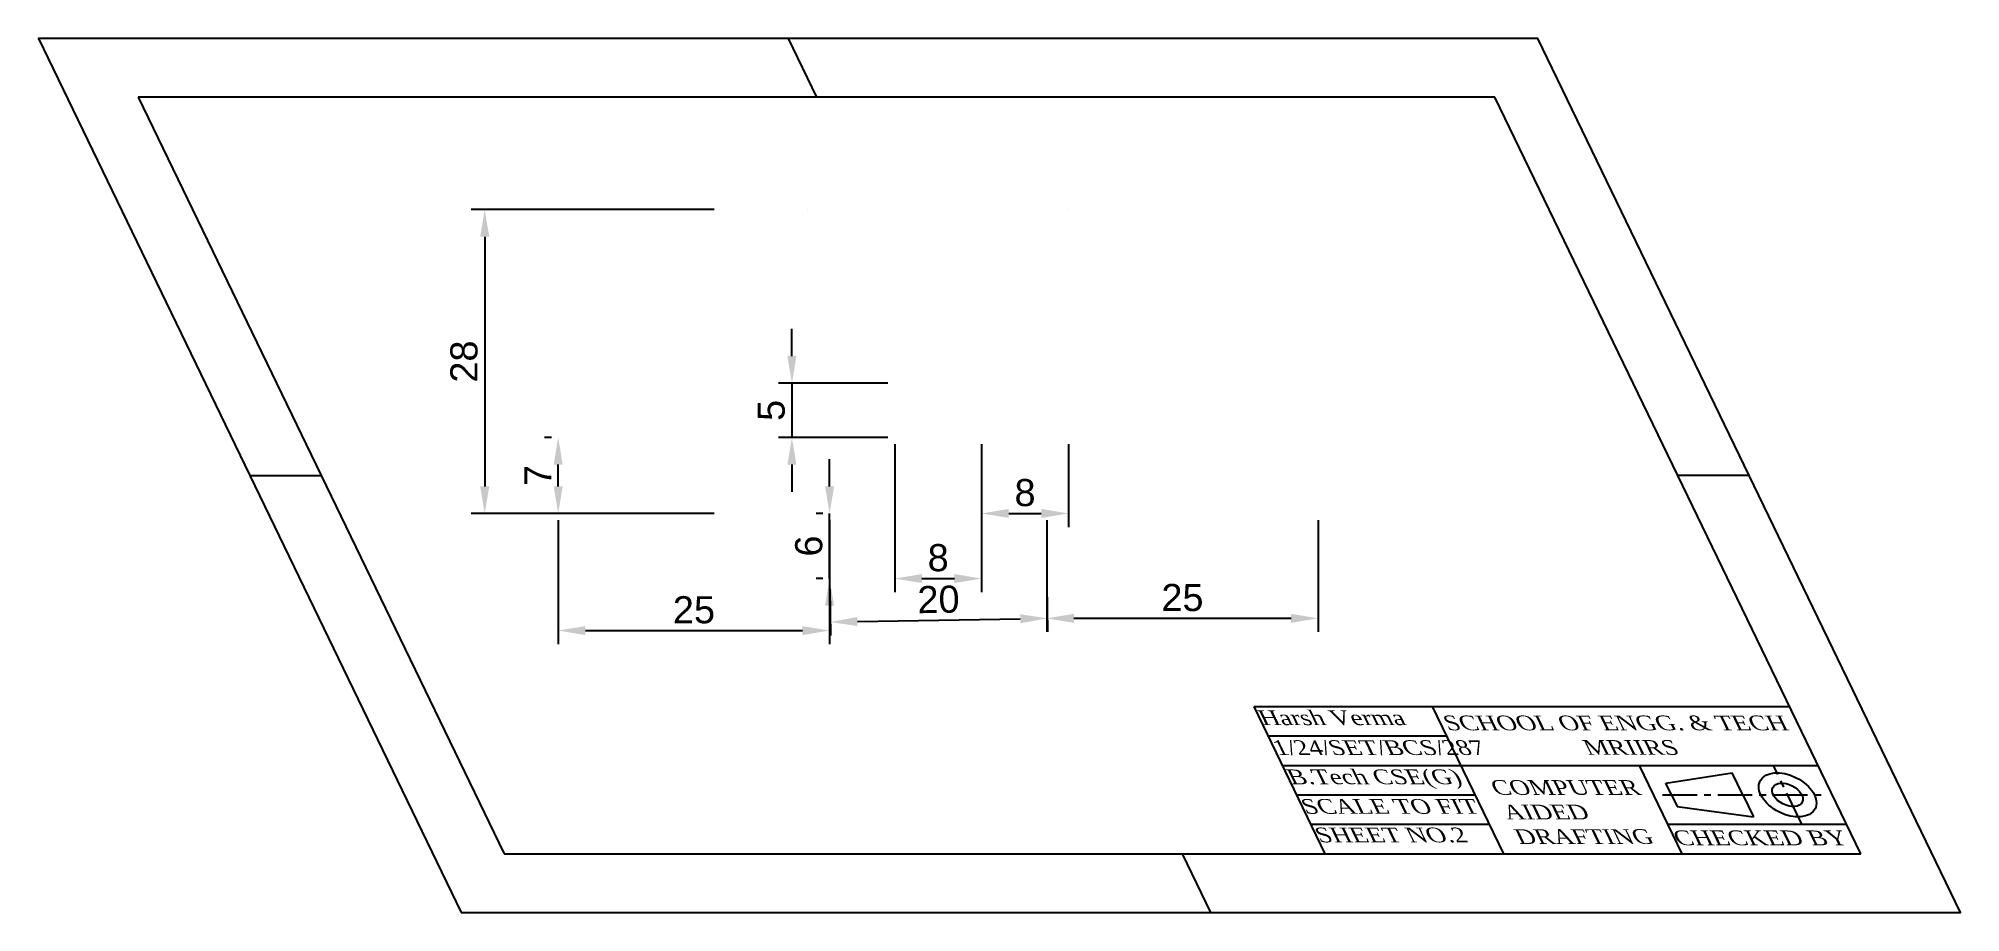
# Model space of a CAD drawing. Header units: millimetres. Extents: x 3039 to 3217, y 1114 to 1194.
import ezdxf

# ---------------------------------------------------------------- set-up
doc = ezdxf.new("R2010")
doc.units = ezdxf.units.MM
doc.linetypes.add('CENTER', pattern=[50.8, 31.75, -6.35, 6.35, -6.35])
doc.styles.get("Standard").update_dxf_attribs({"font": 'arial.ttf'})
doc.dimstyles.new('ISO-25', dxfattribs={"dimtxt": 2.5, "dimasz": 2.5, "dimexe": 1.25, "dimexo": 0.625, "dimtad": 1, "dimtxsty": 'Standard', "dimcen": 2.5, "dimadec": 0, "dimazin": 0, "dimtfac": 1, "dimtmove": 0, "dimatfit": 3, "dimfxl": 1, "dimarcsym": 0})

# ---------------------------------------------------------------- blocks, each defined once
blk = doc.blocks.new('*D1')
at = {"color": 0, "lineweight": -2, "transparency": 16777216}
for p, q in [((3132.34, 1149.9), (3132.34, 1139.61)), ((3157.34, 1149.9), (3157.34, 1139.61)), ((3134.84, 1140.86), (3154.84, 1140.86))]:
    blk.add_line(p, q, dxfattribs=at)
at = {"color": 0, "transparency": 16777216}
for points in [[(3134.84, 1141.27), (3134.84, 1140.44), (3132.34, 1140.86)], [(3154.84, 1141.27), (3154.84, 1140.44), (3157.34, 1140.86)]]:
    blk.add_solid(points, dxfattribs=at)
at = {"layer": 'Defpoints', "color": 0, "transparency": 16777216}
for p in [(3132.34, 1150.52), (3157.34, 1150.52), (3157.34, 1140.86)]:
    blk.add_point(p, dxfattribs=at)
at = {"color": 0, "transparency": 16777216, "insert": (3144.84, 1142.76), "char_height": 2.5, "attachment_point": 5}
blk.add_mtext('25', dxfattribs=at)
blk = doc.blocks.new('*D2')
at = {"color": 0, "lineweight": -2, "transparency": 16777216}
for p, q in [((3087.34, 1149.9), (3087.34, 1138.48)), ((3112.34, 1149.9), (3112.34, 1138.48)), ((3089.84, 1139.73), (3109.84, 1139.73))]:
    blk.add_line(p, q, dxfattribs=at)
at = {"color": 0, "transparency": 16777216}
for points in [[(3089.84, 1140.14), (3089.84, 1139.31), (3087.34, 1139.73)], [(3109.84, 1140.14), (3109.84, 1139.31), (3112.34, 1139.73)]]:
    blk.add_solid(points, dxfattribs=at)
at = {"layer": 'Defpoints', "color": 0, "transparency": 16777216}
for p in [(3087.34, 1150.52), (3112.34, 1150.52), (3112.34, 1139.73)]:
    blk.add_point(p, dxfattribs=at)
at = {"color": 0, "transparency": 16777216, "insert": (3099.84, 1141.63), "char_height": 2.5, "attachment_point": 5}
blk.add_mtext('25', dxfattribs=at)
blk = doc.blocks.new('*D3')
at = {"color": 0, "lineweight": -2, "transparency": 16777216}
for p, q in [((3132.35, 1143.9), (3132.42, 1139.61)), ((3112.35, 1143.56), (3112.42, 1139.27)), ((3114.9, 1140.56), (3129.9, 1140.81))]:
    blk.add_line(p, q, dxfattribs=at)
at = {"color": 0, "transparency": 16777216}
for points in [[(3114.89, 1140.98), (3114.9, 1140.15), (3112.4, 1140.52)], [(3129.89, 1141.23), (3129.9, 1140.4), (3132.4, 1140.86)]]:
    blk.add_solid(points, dxfattribs=at)
at = {"layer": 'Defpoints', "color": 0, "transparency": 16777216}
for p in [(3112.34, 1144.19), (3132.34, 1144.52), (3132.4, 1140.86)]:
    blk.add_point(p, dxfattribs=at)
at = {"color": 0, "transparency": 16777216, "insert": (3122.37, 1142.59), "char_height": 2.5, "attachment_point": 5, "rotation": 0.9646}
blk.add_mtext('20', dxfattribs=at)
blk = doc.blocks.new('*D4')
at = {"color": 0, "lineweight": -2, "transparency": 16777216}
for p, q in [((3118.34, 1156.9), (3118.34, 1143.27)), ((3126.34, 1156.9), (3126.34, 1143.27)), ((3120.84, 1144.52), (3123.84, 1144.52))]:
    blk.add_line(p, q, dxfattribs=at)
at = {"color": 0, "transparency": 16777216}
for points in [[(3120.84, 1144.94), (3120.84, 1144.11), (3118.34, 1144.52)], [(3123.84, 1144.94), (3123.84, 1144.11), (3126.34, 1144.52)]]:
    blk.add_solid(points, dxfattribs=at)
at = {"layer": 'Defpoints', "color": 0, "transparency": 16777216}
for p in [(3118.34, 1157.52), (3126.34, 1157.52), (3126.34, 1144.52)]:
    blk.add_point(p, dxfattribs=at)
at = {"color": 0, "transparency": 16777216, "insert": (3122.34, 1146.43), "char_height": 2.5, "attachment_point": 5}
blk.add_mtext('8', dxfattribs=at)
blk = doc.blocks.new('*D5')
at = {"color": 0, "lineweight": -2, "transparency": 16777216}
for p, q in [((3126.34, 1156.9), (3126.34, 1149.27)), ((3134.34, 1156.9), (3134.34, 1149.27)), ((3128.84, 1150.52), (3131.84, 1150.52))]:
    blk.add_line(p, q, dxfattribs=at)
at = {"color": 0, "transparency": 16777216}
for points in [[(3128.84, 1150.94), (3128.84, 1150.11), (3126.34, 1150.52)], [(3131.84, 1150.94), (3131.84, 1150.11), (3134.34, 1150.52)]]:
    blk.add_solid(points, dxfattribs=at)
at = {"layer": 'Defpoints', "color": 0, "transparency": 16777216}
for p in [(3126.34, 1157.52), (3134.34, 1157.52), (3134.34, 1150.52)]:
    blk.add_point(p, dxfattribs=at)
at = {"color": 0, "transparency": 16777216, "insert": (3130.34, 1152.43), "char_height": 2.5, "attachment_point": 5}
blk.add_mtext('8', dxfattribs=at)
blk = doc.blocks.new('*D11')
at = {"color": 0, "lineweight": -2, "transparency": 16777216}
for p, q in [((3086.71, 1157.52), (3086.09, 1157.52)), ((3087.34, 1153.02), (3087.34, 1155.02)), ((3086.71, 1150.52), (3086.09, 1150.52))]:
    blk.add_line(p, q, dxfattribs=at)
at = {"color": 0, "transparency": 16777216}
for points in [[(3086.92, 1155.02), (3087.75, 1155.02), (3087.34, 1157.52)], [(3086.92, 1153.02), (3087.75, 1153.02), (3087.34, 1150.52)]]:
    blk.add_solid(points, dxfattribs=at)
at = {"layer": 'Defpoints', "color": 0, "transparency": 16777216}
for p in [(3087.34, 1157.52), (3087.34, 1157.52), (3087.34, 1150.52)]:
    blk.add_point(p, dxfattribs=at)
at = {"color": 0, "transparency": 16777216, "insert": (3085.46, 1154.02), "char_height": 2.5, "attachment_point": 5, "rotation": 90}
blk.add_mtext('7', dxfattribs=at)
blk = doc.blocks.new('*D12')
at = {"color": 0, "lineweight": -2, "transparency": 16777216}
for p, q in [((3112.34, 1153.02), (3112.34, 1155.52)), ((3111.71, 1150.52), (3111.09, 1150.52)), ((3112.34, 1144.52), (3112.34, 1150.52)), ((3111.71, 1144.52), (3111.09, 1144.52)), ((3112.34, 1142.02), (3112.34, 1139.52))]:
    blk.add_line(p, q, dxfattribs=at)
at = {"color": 0, "transparency": 16777216}
for points in [[(3111.92, 1153.02), (3112.75, 1153.02), (3112.34, 1150.52)], [(3111.92, 1142.02), (3112.75, 1142.02), (3112.34, 1144.52)]]:
    blk.add_solid(points, dxfattribs=at)
at = {"layer": 'Defpoints', "color": 0, "transparency": 16777216}
for p in [(3112.34, 1150.52), (3112.34, 1150.52), (3112.34, 1144.52)]:
    blk.add_point(p, dxfattribs=at)
at = {"color": 0, "transparency": 16777216, "insert": (3110.43, 1147.52), "char_height": 2.5, "attachment_point": 5, "rotation": 90}
blk.add_mtext('6', dxfattribs=at)
blk = doc.blocks.new('*D13')
at = {"color": 0, "lineweight": -2, "transparency": 16777216}
for p, q in [((3108.87, 1165.02), (3108.87, 1167.52)), ((3117.71, 1162.52), (3107.62, 1162.52)), ((3108.87, 1162.52), (3108.87, 1157.52)), ((3117.71, 1157.52), (3107.62, 1157.52)), ((3108.87, 1155.02), (3108.87, 1152.52))]:
    blk.add_line(p, q, dxfattribs=at)
at = {"color": 0, "transparency": 16777216}
for points in [[(3108.45, 1165.02), (3109.28, 1165.02), (3108.87, 1162.52)], [(3108.45, 1155.02), (3109.28, 1155.02), (3108.87, 1157.52)]]:
    blk.add_solid(points, dxfattribs=at)
at = {"layer": 'Defpoints', "color": 0, "transparency": 16777216}
for p in [(3118.34, 1162.52), (3108.87, 1157.52), (3118.34, 1157.52)]:
    blk.add_point(p, dxfattribs=at)
at = {"color": 0, "transparency": 16777216, "insert": (3106.97, 1160.02), "char_height": 2.5, "attachment_point": 5, "rotation": 90}
blk.add_mtext('5', dxfattribs=at)
blk = doc.blocks.new('*D14')
at = {"color": 0, "lineweight": -2, "transparency": 16777216}
for p, q in [((3101.71, 1178.52), (3079.32, 1178.52)), ((3080.57, 1176.02), (3080.57, 1153.02)), ((3101.71, 1150.52), (3079.32, 1150.52))]:
    blk.add_line(p, q, dxfattribs=at)
at = {"color": 0, "transparency": 16777216}
for points in [[(3080.15, 1176.02), (3080.99, 1176.02), (3080.57, 1178.52)], [(3080.15, 1153.02), (3080.99, 1153.02), (3080.57, 1150.52)]]:
    blk.add_solid(points, dxfattribs=at)
at = {"layer": 'Defpoints', "color": 0, "transparency": 16777216}
for p in [(3102.34, 1178.52), (3080.57, 1150.52), (3102.34, 1150.52)]:
    blk.add_point(p, dxfattribs=at)
at = {"color": 0, "transparency": 16777216, "insert": (3078.67, 1164.52), "char_height": 2.5, "attachment_point": 5, "rotation": 90}
blk.add_mtext('28', dxfattribs=at)

msp = doc.modelspace()

# ---------------------------------------------------------------- linework, layer by layer
at = {"extrusion": (0.355314, 0.697938, 0.621799)}
for p, q in [((3108.514, 1194.296, -21.234), (3111.136, 1188.872, -16.644)), ((3173.612, 1188.872, -52.345), (3048.661, 1188.872, 19.056)), ((3048.661, 1188.872, 19.056), (3082.364, 1119.168, 78.036)), ((3207.315, 1119.168, 6.635), (3173.612, 1188.872, -52.345)), ((3058.936, 1154.02, 52.304), (3065.513, 1154.02, 48.546)), ((3197.04, 1154.02, -26.612), (3190.463, 1154.02, -22.855)), ((3157.992, 1119.168, 34.82), (3151.435, 1132.729, 23.345)), ((3151.435, 1132.729, 23.345), (3167.876, 1132.729, 13.95)), ((3174.433, 1119.168, 25.425), (3167.876, 1132.729, 13.95)), ((3167.876, 1132.729, 13.95), (3200.758, 1132.729, -4.839)), ((3152.746, 1130.017, 25.64), (3169.187, 1130.017, 16.245)), ((3154.058, 1127.305, 27.935), (3170.499, 1127.305, 18.54)), ((3170.499, 1127.305, 18.54), (3186.94, 1127.305, 9.145)), ((3190.874, 1119.168, 16.03), (3186.94, 1127.305, 9.145)), ((3186.94, 1127.305, 9.145), (3203.38, 1127.305, -0.249)), ((3189.37, 1125.677, 9.583), (3195.488, 1126.627, 5.022)), ((3196.471, 1124.593, 6.743), (3195.488, 1126.627, 5.022)), ((3155.369, 1124.593, 30.23), (3171.81, 1124.593, 20.835)), ((3189.895, 1124.593, 10.501), (3189.37, 1125.677, 9.583)), ((3189.895, 1124.593, 10.501), (3190.42, 1123.508, 11.419)), ((3196.471, 1124.593, 6.743), (3197.455, 1122.558, 8.464)), ((3190.42, 1123.508, 11.419), (3197.455, 1122.558, 8.464)), ((3156.681, 1121.88, 32.525), (3173.121, 1121.88, 23.13)), ((3189.562, 1121.88, 13.735), (3206.003, 1121.88, 4.341)), ((3082.364, 1119.168, 78.036), (3207.315, 1119.168, 6.635)), ((3147.462, 1113.744, 46.926), (3144.839, 1119.168, 42.336))]:
    msp.add_line(p, q, dxfattribs=at)
for p, q in [((3110.335, 1178.524), (3110.335, 1178.524)), ((3134.335, 1178.524), (3134.335, 1178.524))]:
    msp.add_line(p, q)
at = {"linetype": 'CENTER', "ltscale": 0.1, "extrusion": (0.355314, 0.697938, 0.621799)}
for p, q in [((3201.893, 1121.88, 6.689), (3199.27, 1127.305, 2.099)), ((3189.073, 1124.593, 10.971), (3203.87, 1124.593, 2.515))]:
    msp.add_line(p, q, dxfattribs=at)
at = {"extrusion": (0.355314, 0.697938, 0.621799), "elevation": 1924.84}
msp.add_lwpolyline([(-2238.079, -1417.918), (-2361.152, -1518.683), (-2289.897, -1605.712), (-2166.825, -1504.948)], close=True, dxfattribs=at)
at = {"extrusion": (0.355314, 0.697938, 0.621799)}
for radius in [2.84, 1.515]:
    msp.add_circle((-2342.032, -1522.607, 1924.84), radius, dxfattribs=at)

# ---------------------------------------------------------------- texts
at = {"extrusion": (0.355314, 0.697938, 0.621799), "char_height": 1.89358, "text_direction": (0.868243, 0, -0.496139)}
for s, insert, width, attachment_point in [('{\\fTimes New Roman|b0|i0|c0|p18;Harsh Verma}', (3151.607, 1132.373, 23.646), 18.93579, 1), ('{\\fTimes New Roman|b0|i0|c0|p18;SCHOOL OF ENGG. & TECH  MRIIRS}', (3185.599, 1130.078, 6.799), 37.87157, 5), ('{\\fTimes New Roman|b0|i0|c0|p18;1/24/SET/BCS/287}', (3152.937, 1129.623, 25.973), 18.93579, 1), ('{\\fTimes New Roman|b0|i0|c0|p18;B.Tech CSE(G)}', (3154.24, 1126.928, 28.254), 18.93579, 1), ('{\\fTimes New Roman|b0|i0|c0|p18;COMPUTER AIDED DRAFTING}', (3173.03, 1125.949, 18.616), 18.93579, 1), ('{\\fTimes New Roman|b0|i0|c0|p18;SCALE TO FIT}', (3155.557, 1124.203, 30.559), 18.93579, 1), ('{\\fTimes New Roman|b0|i0|c0|p18;SHEET NO.2}', (3156.829, 1121.573, 32.785), 18.93579, 1), ('{\\fTimes New Roman|b0|i0|c0|p18;CHECKED BY}', (3189.839, 1121.307, 14.22), 18.93579, 1)]:
    msp.add_mtext(s, dxfattribs=dict(at, insert=insert, width=width, attachment_point=attachment_point))

# ---------------------------------------------------------------- dimensions: what is measured, and where the dimension line sits
for p1, p2, distance, picture, middle in [((3102.335, 1178.524, 40), (3102.335, 1150.524, 40), -21.766, '*D14', (3078.668, 1164.524, 40)), ((3118.335, 1162.524, 40), (3118.335, 1157.524, 40), -9.468, '*D13', (3106.971, 1160.024, 40)), ((3087.335, 1150.524, 40), (3087.335, 1157.524, 40), 0, '*D11', (3085.46, 1154.024, 40)), ((3118.335, 1157.524, 40), (3126.335, 1157.524, 40), -13, '*D4', (3122.335, 1146.425, 40)), ((3126.335, 1157.524, 40), (3134.335, 1157.524, 40), -7, '*D5', (3130.335, 1152.425, 40)), ((3112.335, 1144.524, 40), (3112.335, 1150.524, 40), 0, '*D12', (3110.434, 1147.524, 40)), ((3087.335, 1150.524, 40), (3112.335, 1150.524, 40), -10.798, '*D2', (3099.835, 1141.627, 40)), ((3132.335, 1150.524, 40), (3157.335, 1150.524, 40), -9.668, '*D1', (3144.835, 1142.757, 40)), ((3112.335, 1144.187, 40), (3132.335, 1144.524, 40), -3.667, '*D3', (3122.365, 1142.59, 40))]:
    dim = msp.add_aligned_dim(p1=p1, p2=p2, distance=distance, dimstyle='ISO-25')
    dim.commit()
    dim.dimension.update_dxf_attribs({"geometry": picture, "text_midpoint": middle})

doc.saveas('drawing.dxf')
